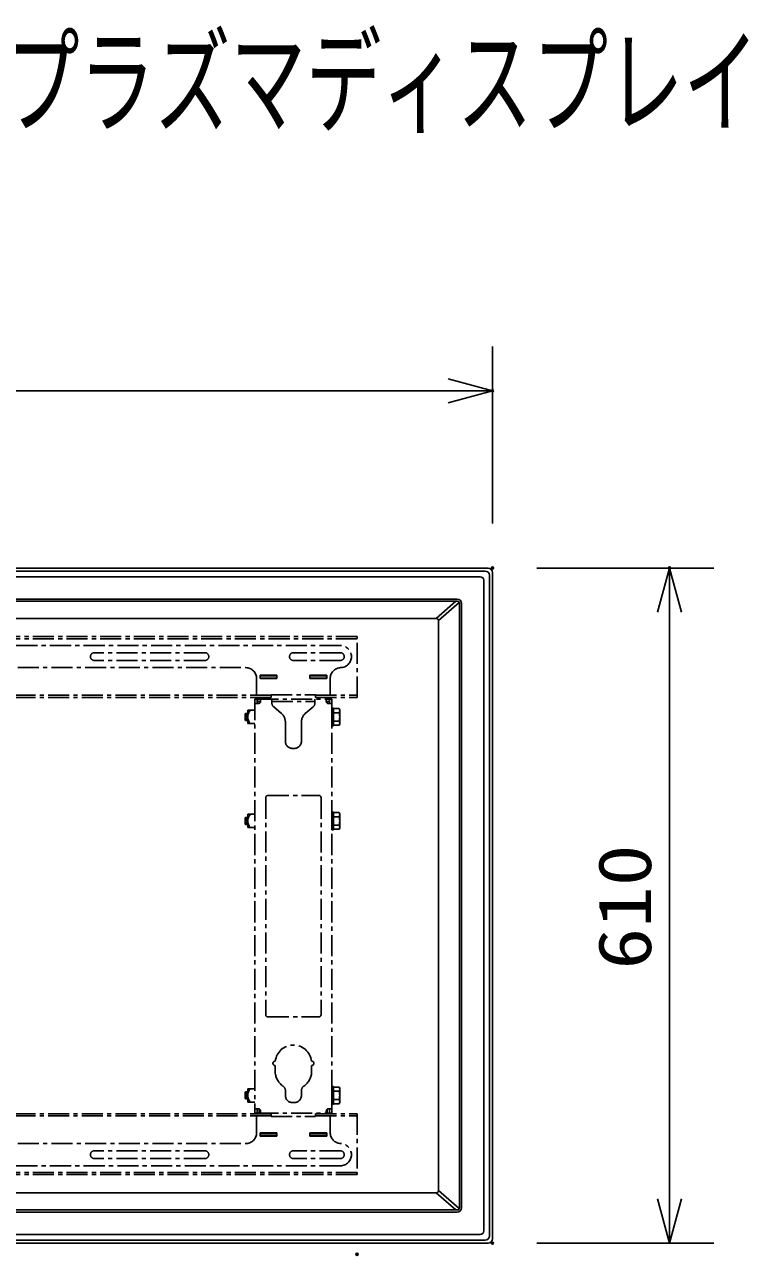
# Model space of a CAD drawing. Units: millimetres, scale not verified. Extents: x -63 to 63, y -57 to 57.
# Drawn here: x -14.1 to 18.3, y 1.8 to 57.4 of the extents above; entities that cross this region are included whole.
import ezdxf
from ezdxf.enums import TextEntityAlignment as Align

# ---------------------------------------------------------------- set-up
doc = ezdxf.new("R2010")
doc.units = ezdxf.units.MM
doc.header["$LTSCALE"] = 0.190236
doc.header["$PDMODE"] = 32
doc.header["$PDSIZE"] = 0.0951
doc.linetypes.add('CHAIN1', pattern=[8, 5, -1, 1, -1])
for name, color, linetype in [('0-0_MOJI1', 2, 'Continuous'), ('0-2_SUNPO', 3, 'Continuous'), ('0-3_GAIKEI', 1, 'CHAIN1'), ('0-4_WAKU', 7, 'Continuous')]:
    doc.layers.add(name, color=color, linetype=linetype)
doc.styles.add('ＭＳ ゴシック', font='')
doc.styles.get('ＭＳ ゴシック').set_extended_font_data('MS Gothic')

# ---------------------------------------------------------------- blocks, each defined once
blk = doc.blocks.new('_OPEN30')
at = {"layer": '0-3_GAIKEI', "color": 7, "linetype": 'Continuous'}
blk.add_line((0, 0), (-1, 0), dxfattribs=at)
blk.add_lwpolyline([(-1, 0.26795), (0, 0), (-1, -0.26795)], dxfattribs=at)

msp = doc.modelspace()

# ---------------------------------------------------------------- linework, layer by layer
at = {"layer": '0-2_SUNPO'}
for p, q in [((7.0473, 34.8644), (7.0473, 42.8644)), ((-41.9478, 40.8644), (5.0473, 40.8644)), ((9.0473, 32.8609), (17.0473, 32.8609)), ((15.0473, 4.3609), (15.0473, 30.8609)), ((9.0473, 2.3609), (17.0473, 2.3609))]:
    msp.add_line(p, q, dxfattribs=at)
at = {"layer": '0-3_GAIKEI', "color": 7, "linetype": 'Continuous'}
for p, q in [((-43.7478, 32.8584), (6.8473, 32.8584)), ((7.0473, 32.6584), (7.0473, 2.5634)), ((-43.7478, 2.3634), (6.8473, 2.3634))]:
    msp.add_line(p, q, dxfattribs=at)
at = {"layer": '0-3_GAIKEI', "linetype": 'Continuous'}
for p, q in [((-43.6234, 32.722), (6.7229, 32.722)), ((-43.3959, 32.4615), (6.4954, 32.4615)), ((6.6504, 2.9153), (6.6504, 32.3065)), ((6.9109, 2.6878), (6.9109, 32.534)), ((-42.3505, 31.3609), (5.4513, 31.3609)), ((5.4498, 31.4609), (-42.3503, 31.4609)), ((5.3963, 31.3597), (4.504, 30.5784)), ((4.612, 30.4871), (5.5404, 31.3)), ((5.5498, 3.9606), (5.5498, 31.2624)), ((5.6498, 31.2609), (5.6498, 3.9609)), ((-41.4143, 30.5784), (4.5138, 30.5784)), ((4.6123, 30.4799), (4.6123, 4.7419)), ((-41.4143, 4.6434), (4.5138, 4.6434)), ((4.504, 4.6434), (5.3963, 3.8621)), ((5.5404, 3.9218), (4.612, 4.7347)), ((5.4513, 3.8621), (-42.3505, 3.8621)), ((-42.3503, 3.7609), (5.4498, 3.7609)), ((6.7229, 2.4998), (-43.6234, 2.4998)), ((6.4954, 2.7603), (-43.3959, 2.7603))]:
    msp.add_line(p, q, dxfattribs=at)
at = {"layer": '0-3_GAIKEI'}
for p, q in [((0.9248, 29.7609), (-37.8253, 29.7609)), ((0.9248, 29.6609), (-37.8253, 29.6609)), ((0.9248, 27.0107), (0.9248, 29.7609)), ((0.1747, 29.3609), (-37.0752, 29.3609)), ((-5.9509, 29.0359), (-10.9513, 29.0359)), ((0.1747, 29.0359), (-1.9505, 29.0359)), ((-17.4502, 28.3608), (-4.1132, 28.3608)), ((-5.9509, 28.6858), (-10.9513, 28.6858)), ((0.1747, 28.6858), (-1.9505, 28.6858)), ((-3.6132, 27.1107), (-3.6132, 27.8608)), ((-3.4556, 28.0258), (-3.4556, 27.8758)), ((-3.4556, 28.0258), (-2.6956, 28.0258)), ((-3.4556, 27.8758), (-2.6956, 27.8758)), ((-3.4506, 27.9858), (-3.4506, 27.8758)), ((-3.4506, 27.9858), (-2.7006, 27.9858)), ((-3.4506, 27.8858), (-2.7006, 27.8858)), ((-2.7006, 27.9858), (-2.7006, 27.8758)), ((-2.6956, 28.0258), (-2.6956, 27.8758)), ((-0.4454, 28.0258), (-1.2054, 28.0258)), ((-1.2054, 28.0258), (-1.2054, 27.8758)), ((-0.4454, 27.8758), (-1.2054, 27.8758)), ((-0.4504, 27.9858), (-1.2004, 27.9858)), ((-1.2004, 27.9858), (-1.2004, 27.8758)), ((-0.4504, 27.8858), (-1.2004, 27.8858)), ((-0.4504, 27.9858), (-0.4504, 27.8758)), ((-0.4454, 28.0258), (-0.4454, 27.8758)), ((-0.2879, 27.1107), (-0.2879, 27.8618)), ((-2.9506, 27.1107), (-33.9499, 27.1107)), ((-2.9506, 27.0107), (-33.9499, 27.0107)), ((-3.5881, 26.9357), (-3.6882, 26.9357)), ((-3.6882, 26.9357), (-3.6882, 8.2361)), ((-3.6882, 26.7356), (-3.5381, 26.7356)), ((-3.5881, 26.9357), (-3.5881, 26.7356)), ((-3.5756, 26.9857), (-3.4506, 26.9857)), ((-3.5756, 26.7356), (-3.5756, 26.9857)), ((-3.5756, 26.9357), (-0.3254, 26.9357)), ((-3.4381, 26.8357), (-3.5756, 26.8357)), ((-3.4756, 26.9857), (-3.4756, 26.9357)), ((-3.4506, 27.0107), (-3.4506, 26.9857)), ((-3.4381, 26.8357), (-3.4381, 26.9357)), ((-2.9506, 27.1357), (-0.9504, 27.1357)), ((-2.9506, 27.0107), (-2.9506, 27.1357)), ((-2.9256, 26.9357), (-2.9256, 26.7756)), ((-2.9256, 26.8357), (-0.9754, 26.8357)), ((-0.9754, 26.9357), (-0.9754, 26.7756)), ((-0.9504, 27.0107), (-0.9504, 27.1357)), ((-0.9504, 27.1107), (0.9248, 27.1107)), ((-0.9504, 27.0107), (0.9248, 27.0107)), ((-0.4629, 26.8357), (-0.4629, 26.9357)), ((-0.4629, 26.8357), (-0.3254, 26.8357)), ((-0.4504, 27.0107), (-0.4504, 26.9857)), ((-0.3254, 26.9857), (-0.4504, 26.9857)), ((-0.4254, 26.9857), (-0.4254, 26.9357)), ((-0.2128, 26.7356), (-0.3629, 26.7356)), ((-0.3254, 26.7356), (-0.3254, 26.9857)), ((-0.3129, 26.9357), (-0.2128, 26.9357)), ((-0.3129, 26.9357), (-0.3129, 26.7356)), ((-0.2128, 26.9357), (-0.2128, 8.2361)), ((-4.1132, 26.2956), (-4.1332, 26.2756)), ((-4.1332, 25.9956), (-4.1332, 26.2756)), ((-4.1132, 26.2956), (-4.0132, 26.2956)), ((-4.0632, 25.9756), (-4.0632, 26.2956)), ((-4.0132, 26.4356), (-3.6882, 26.4356)), ((-4.0132, 26.4356), (-4.0132, 25.8356)), ((-2.8383, 26.5858), (-2.4877, 26.2853)), ((-1.0627, 26.5858), (-1.4133, 26.2853)), ((-0.2128, 26.5356), (-0.1328, 26.5356)), ((-0.2128, 25.7356), (-0.2128, 26.5356)), ((-0.1328, 26.5356), (-0.1328, 25.7356)), ((0.1132, 26.5109), (-0.1328, 26.5109)), ((0.1132, 26.3233), (-0.1328, 26.3233)), ((0.1422, 26.4606), (0.1132, 26.5109)), ((0.1422, 25.8106), (0.1422, 26.4606)), ((-4.1132, 25.9756), (-4.1332, 25.9956)), ((-4.1132, 25.9756), (-4.0132, 25.9756)), ((-4.0132, 25.8356), (-3.6882, 25.8356)), ((-2.313, 25.0355), (-2.313, 25.9069)), ((-1.588, 25.0355), (-1.588, 25.9069)), ((-0.1328, 25.7356), (-0.2128, 25.7356)), ((0.1132, 25.9479), (-0.1328, 25.9479)), ((0.1132, 25.7603), (-0.1328, 25.7603)), ((0.1132, 25.7603), (0.1422, 25.8106)), ((-1.913, 24.7105), (-1.988, 24.7105)), ((-3.2006, 22.4863), (-3.2006, 12.6855)), ((-3.1006, 22.5863), (-0.8004, 22.5863)), ((-0.7004, 22.4863), (-0.7004, 12.6855)), ((-4.0132, 21.7363), (-4.0132, 21.1362)), ((-4.0132, 21.7363), (-3.6882, 21.7363)), ((-0.2128, 21.0362), (-0.2128, 21.8363)), ((-0.2128, 21.8363), (-0.1328, 21.8363)), ((-0.1328, 21.8363), (-0.1328, 21.0362)), ((0.1132, 21.8116), (-0.1328, 21.8116)), ((0.1422, 21.7613), (0.1132, 21.8116)), ((0.1422, 21.1112), (0.1422, 21.7613)), ((-4.1132, 21.5963), (-4.1332, 21.5763)), ((-4.1332, 21.2962), (-4.1332, 21.5763)), ((-4.1132, 21.2762), (-4.1332, 21.2962)), ((-4.1132, 21.5963), (-4.0132, 21.5963)), ((-4.1132, 21.2762), (-4.0132, 21.2762)), ((-4.0632, 21.2762), (-4.0632, 21.5963)), ((-4.0132, 21.1362), (-3.6882, 21.1362)), ((0.1132, 21.6239), (-0.1328, 21.6239)), ((0.1132, 21.2486), (-0.1328, 21.2486)), ((-0.1328, 21.0362), (-0.2128, 21.0362)), ((0.1132, 21.0609), (-0.1328, 21.0609)), ((0.1132, 21.0609), (0.1422, 21.1112)), ((-3.1006, 12.5854), (-0.8004, 12.5854)), ((-2.7756, 10.1363), (-2.7756, 10.3862)), ((-1.1254, 10.1363), (-1.1254, 10.3861)), ((-4.1132, 9.1962), (-4.1332, 9.1762)), ((-4.1332, 8.8962), (-4.1332, 9.1762)), ((-4.1132, 8.8762), (-4.1332, 8.8962)), ((-4.1132, 9.1962), (-4.0132, 9.1962)), ((-4.0632, 8.8762), (-4.0632, 9.1962)), ((-4.0132, 9.3362), (-3.6882, 9.3362)), ((-4.0132, 9.3362), (-4.0132, 8.7362)), ((-2.313, 9.0362), (-2.313, 9.2528)), ((-1.588, 9.0362), (-1.588, 9.2528)), ((-0.2128, 9.4362), (-0.1328, 9.4362)), ((-0.2128, 8.6362), (-0.2128, 9.4362)), ((-0.1328, 9.4362), (-0.1328, 8.6362)), ((0.1132, 9.4115), (-0.1328, 9.4115)), ((0.1132, 9.2239), (-0.1328, 9.2239)), ((0.1422, 9.3612), (0.1132, 9.4115)), ((0.1422, 8.7112), (0.1422, 9.3612)), ((-4.1132, 8.8762), (-4.0132, 8.8762)), ((-4.0132, 8.7362), (-3.6882, 8.7362)), ((-3.6882, 8.4361), (-3.5381, 8.4361)), ((-3.5881, 8.2361), (-3.5881, 8.4361)), ((-3.5756, 8.2361), (-3.5756, 8.4361)), ((-3.4756, 8.4142), (-3.4756, 8.2361)), ((-1.913, 8.7112), (-1.988, 8.7112)), ((-0.4254, 8.4142), (-0.4254, 8.2361)), ((-0.2128, 8.4361), (-0.3629, 8.4361)), ((-0.3254, 8.2361), (-0.3254, 8.4361)), ((-0.3129, 8.2361), (-0.3129, 8.4361)), ((-0.1328, 8.6362), (-0.2128, 8.6362)), ((0.1132, 8.8485), (-0.1328, 8.8485)), ((0.1132, 8.6609), (-0.1328, 8.6609)), ((0.1132, 8.6609), (0.1422, 8.7112)), ((-2.9506, 8.2111), (-33.9499, 8.2111)), ((-2.9506, 8.1111), (-33.9499, 8.1111)), ((-3.5881, 8.2361), (-3.6882, 8.2361)), ((-3.6132, 8.1111), (-3.6132, 7.361)), ((-3.5756, 8.2361), (-0.3254, 8.2361)), ((-3.4506, 8.2111), (-3.4506, 8.2361)), ((-3.4381, 8.2361), (-3.4381, 8.3361)), ((-2.9506, 8.2111), (-2.9506, 8.0861)), ((-2.9506, 8.0861), (-0.9504, 8.0861)), ((-0.9504, 8.2111), (-0.9504, 8.0861)), ((-0.9504, 8.2111), (0.9248, 8.2111)), ((-0.9504, 8.1111), (0.9248, 8.1111)), ((-0.4629, 8.2361), (-0.4629, 8.3361)), ((-0.4504, 8.2111), (-0.4504, 8.2361)), ((-0.3129, 8.2361), (-0.2128, 8.2361)), ((-0.2879, 8.1111), (-0.2879, 7.36)), ((0.9248, 8.2111), (0.9248, 5.4609)), ((-3.4556, 7.346), (-2.6956, 7.346)), ((-3.4556, 7.196), (-3.4556, 7.346)), ((-3.4506, 7.236), (-3.4506, 7.346)), ((-3.4506, 7.336), (-2.7006, 7.336)), ((-3.4506, 7.236), (-2.7006, 7.236)), ((-2.7006, 7.236), (-2.7006, 7.346)), ((-2.6956, 7.196), (-2.6956, 7.346)), ((-0.4454, 7.346), (-1.2054, 7.346)), ((-1.2054, 7.196), (-1.2054, 7.346)), ((-1.2004, 7.236), (-1.2004, 7.346)), ((-0.4504, 7.336), (-1.2004, 7.336)), ((-0.4504, 7.236), (-1.2004, 7.236)), ((-0.4504, 7.236), (-0.4504, 7.346)), ((-0.4454, 7.196), (-0.4454, 7.346)), ((-17.4502, 6.861), (-4.1132, 6.861)), ((-3.4556, 7.196), (-2.6956, 7.196)), ((-0.4454, 7.196), (-1.2054, 7.196)), ((-5.9509, 6.536), (-10.9513, 6.536)), ((-5.9509, 6.1859), (-10.9513, 6.1859)), ((0.1747, 6.536), (-1.9505, 6.536)), ((0.1747, 6.1859), (-1.9505, 6.1859)), ((0.9248, 5.5609), (-37.8253, 5.5609)), ((0.1747, 5.8609), (-37.0752, 5.8609)), ((0.9248, 5.4609), (-37.8253, 5.4609))]:
    msp.add_line(p, q, dxfattribs=at)
at = {"layer": '0-3_GAIKEI', "color": 7, "linetype": 'Continuous'}
for centre, start, end in [((6.8473, 32.6584), 0.07847, 89.92153), ((6.8473, 2.5634), 270.07847, 359.92153), ((6.8473, 2.5634), 359.92153, 0)]:
    msp.add_arc(centre, 0.2, start, end, dxfattribs=at)
at = {"layer": '0-3_GAIKEI', "linetype": 'Continuous'}
for centre, radius, start, end in [((6.4954, 32.3065), 0.155, 0, 90), ((6.7229, 32.534), 0.188, 0, 90), ((5.4498, 31.2609), 0.2, 0, 90), ((5.4513, 31.2624), 0.0985, 0, 90), ((4.5138, 30.4799), 0.0985, 0, 90), ((4.5138, 4.7419), 0.0985, 270, 0), ((5.4498, 3.9609), 0.2, 270, 0), ((5.4513, 3.9606), 0.0985, 270, 0), ((6.4954, 2.9153), 0.155, 270, 360), ((6.7229, 2.6878), 0.188, 270, 0)]:
    msp.add_arc(centre, radius, start, end, dxfattribs=at)
at = {"layer": '0-3_GAIKEI'}
for centre, radius, start, end in [((-10.9513, 28.8608), 0.175, 90, 270), ((-5.9509, 28.8608), 0.175, 270, 90), ((-1.9505, 28.8608), 0.175, 90, 270), ((0.1747, 28.8608), 0.5, 270, 90), ((0.1747, 28.8608), 0.175, 270, 90), ((-4.1132, 27.8608), 0.5, 0, 90), ((0.2122, 27.8618), 0.5, 94.30122, 180), ((-3.5381, 26.8357), 0.1, 270, 0), ((-2.6756, 26.7756), 0.25, 180, 229.39871), ((-1.2254, 26.7756), 0.25, 310.60129, 0), ((-0.3629, 26.8357), 0.1, 180, 270), ((-3.5881, 26.1356), 0.425, 135.09913, 225.05945), ((-2.8131, 25.9056), 0.5, 0, 49.39871), ((-1.0879, 25.9056), 0.5, 130.60129, 180), ((-0.024, 26.4171), 0.1661, 325.61575, 34.38425), ((-0.4788, 26.1356), 0.621, 342.41205, 17.58795), ((-0.024, 25.8541), 0.1661, 325.61575, 34.38425), ((-1.988, 25.0355), 0.325, 180, 270), ((-1.913, 25.0355), 0.325, 270, 0), ((-3.1006, 22.4863), 0.1, 90, 180), ((-0.8004, 22.4863), 0.1, 0, 90), ((-3.5881, 21.4362), 0.425, 135.09913, 225.05945), ((-0.024, 21.7177), 0.1661, 325.61575, 34.38425), ((-0.024, 21.1548), 0.1661, 325.61575, 34.38425), ((-0.4788, 21.4362), 0.621, 342.41205, 17.58795), ((-3.1006, 12.6855), 0.1, 180, 270), ((-0.8004, 12.6855), 0.1, 270, 0), ((-1.9505, 10.4863), 0.8251, 6.96826, 173.02642), ((-2.7753, 10.4863), 0.1003, 86.66037, 269.85246), ((-1.1257, 10.4863), 0.1003, 270.14754, 93.33963), ((-1.9505, 10.1363), 0.8251, 180, 235.26599), ((-1.9505, 10.1363), 0.8251, 304.73401, 0), ((-2.5631, 9.2528), 0.25, 0, 55.26599), ((-1.3379, 9.2528), 0.25, 124.73401, 180), ((-3.5881, 9.0362), 0.425, 135.09913, 225.05945), ((-1.988, 9.0362), 0.325, 180, 270), ((-1.913, 9.0362), 0.325, 270, 0), ((-0.024, 9.3177), 0.1661, 325.61575, 34.38425), ((-0.4788, 9.0362), 0.621, 342.41205, 17.58795), ((-3.5381, 8.3361), 0.1, 0, 90), ((-0.3629, 8.3361), 0.1, 90, 180), ((-0.024, 8.7547), 0.1661, 325.61575, 34.38425), ((-4.1132, 7.361), 0.5, 270, 0), ((0.2122, 7.36), 0.5, 180, 265.69878), ((0.1747, 6.361), 0.5, 270, 90), ((-10.9513, 6.361), 0.175, 90, 270), ((-5.9509, 6.361), 0.175, 270, 90), ((-1.9505, 6.361), 0.175, 90, 270), ((0.1747, 6.361), 0.175, 270, 90)]:
    msp.add_arc(centre, radius, start, end, dxfattribs=at)
at = {"layer": '0-4_WAKU'}
for p in [(7.0473, 40.8644), (7.0473, 32.8644), (7.0473, 32.8609), (15.0473, 32.8609), (7.0473, 2.3609), (0.9248, 1.8587)]:
    msp.add_point(p, dxfattribs=at)

# ---------------------------------------------------------------- block references
at = {"layer": '0-2_SUNPO', "xscale": 2, "yscale": 2}
msp.add_blockref('_OPEN30', (7.0473, 40.8644), dxfattribs=at)
for p, rotation in [((15.0473, 32.8609), 90), ((15.0473, 2.3609), 270)]:
    msp.add_blockref('_OPEN30', p, dxfattribs=dict(at, rotation=rotation))

# ---------------------------------------------------------------- texts
at = {"layer": '0-0_MOJI1', "style": 'ＭＳ ゴシック', "width": 0.65}
msp.add_text('ハイビジョンプラズマディスプレイ壁掛け金具付（角度可変型）', height=3.848, dxfattribs=at).set_placement((-35.5001, 51.7599), align=Align.BOTTOM_LEFT)
at = {"layer": '0-2_SUNPO', "style": 'ＭＳ ゴシック', "width": 1.15}
msp.add_text('610', height=2.406, rotation=90, dxfattribs=at).set_placement((14.9377, 14.7238), align=Align.BOTTOM_LEFT)

doc.saveas('drawing.dxf')
